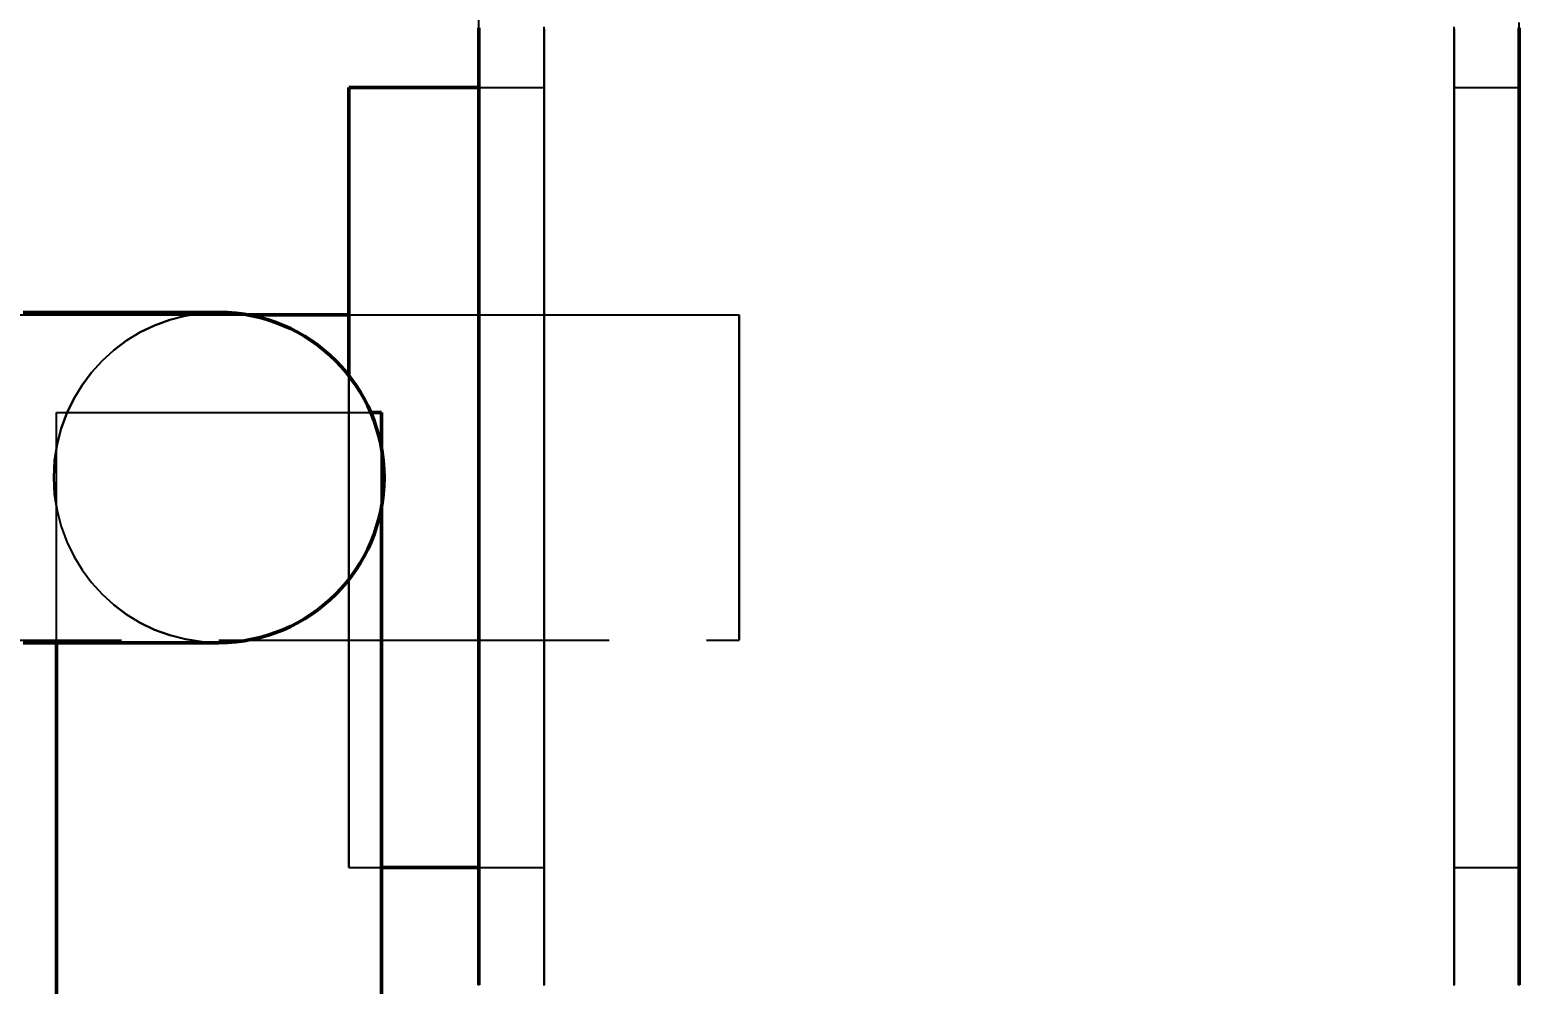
# Model space of a CAD drawing. Header units: millimetres. Extents: x 0 to 594, y 0 to 420.
# Drawn here: x 115.55 to 127, y 200.1 to 207.44 of the extents above; entities that cross this region are included whole.
import ezdxf

# ---------------------------------------------------------------- set-up
doc = ezdxf.new("R2010")
doc.units = ezdxf.units.MM
doc.linetypes.add('ISO02-TRAZOS', pattern=[3.75, 3, -0.75])
for name, color, linetype, lineweight in [('01-VISIBLE', 7, 'CONTINUOUS', 50), ('02-OCULTA', 4, 'ISO02-TRAZOS', 25), ('04-COTA', 3, 'CONTINUOUS', 25)]:
    doc.layers.add(name, color=color, linetype=linetype, lineweight=lineweight)
doc.styles.add('ISO3098', font='isocpeur.ttf')
doc.dimstyles.new('FLAMA-ISO', dxfattribs={"dimtxt": 3.5, "dimasz": 3, "dimexe": 2, "dimexo": 1, "dimgap": 1, "dimtad": 1, "dimdec": 1, "dimtxsty": 'ISO3098', "dimcen": 2.5, "dimclrd": 3, "dimclre": 3, "dimclrt": 3, "dimazin": 3, "dimtfac": 1, "dimtmove": 0, "dimatfit": 3, "dimlwd": 25, "dimlwe": 25})

msp = doc.modelspace()

# ---------------------------------------------------------------- linework, layer by layer
at = {"layer": '01-VISIBLE'}
for p, q in [((118, 207), (119, 207)), ((117.224, 205.25), (118, 205.25)), ((118.167, 204.5), (118.25, 204.5)), ((118.25, 204.224), (118.25, 204.5)), ((118.25, 163.7), (118.25, 203.775)), ((115.75, 165.45), (115.75, 202.73)), ((118.25, 201), (119, 201))]:
    msp.add_line(p, q, dxfattribs=at)
for points in [[(119, 207.459), (119, 207.409), (119, 207.358), (119, 207.308), (119, 207.258), (119, 207.208), (119, 207.158), (119, 207.108), (119, 207.058), (119, 207.008), (119, 206.957), (119, 206.907), (119, 206.857), (119, 206.807), (119, 206.757), (119, 206.707), (119, 206.657), (119, 206.607), (119, 206.556), (119, 206.506), (119, 206.456), (119, 206.406), (119, 206.356), (119, 206.306), (119, 206.256), (119, 206.206), (119, 206.155), (119, 206.105), (119, 206.055), (119, 206.005), (119, 205.955), (119, 205.905), (119, 205.855), (119, 205.805), (119, 205.754), (119, 205.704), (119, 205.654), (119, 205.604), (119, 205.554), (119, 205.504), (119, 205.454), (119, 205.404), (119, 205.353), (119, 205.303), (119, 205.253), (119, 205.203), (119, 205.153), (119, 205.103), (119, 205.053), (119, 205.003), (119, 204.952), (119, 204.902), (119, 204.852), (119, 204.802), (119, 204.752), (119, 204.702), (119, 204.652), (119, 204.602), (119, 204.551), (119, 204.501), (119, 204.451), (119, 204.401), (119, 204.351), (119, 204.301), (119, 204.251), (119, 204.2), (119, 204.15), (119, 204.1), (119, 204.05), (119, 204)], [(127, 207.459), (127, 207.409), (127, 207.358), (127, 207.308), (127, 207.258), (127, 207.208), (127, 207.158), (127, 207.108), (127, 207.058), (127, 207.008), (127, 206.957), (127, 206.907), (127, 206.857), (127, 206.807), (127, 206.757), (127, 206.707), (127, 206.657), (127, 206.607), (127, 206.556), (127, 206.506), (127, 206.456), (127, 206.406), (127, 206.356), (127, 206.306), (127, 206.256), (127, 206.206), (127, 206.155), (127, 206.105), (127, 206.055), (127, 206.005), (127, 205.955), (127, 205.905), (127, 205.855), (127, 205.805), (127, 205.754), (127, 205.704), (127, 205.654), (127, 205.604), (127, 205.554), (127, 205.504), (127, 205.454), (127, 205.404), (127, 205.353), (127, 205.303), (127, 205.253), (127, 205.203), (127, 205.153), (127, 205.103), (127, 205.053), (127, 205.003), (127, 204.952), (127, 204.902), (127, 204.852), (127, 204.802), (127, 204.752), (127, 204.702), (127, 204.652), (127, 204.602), (127, 204.551), (127, 204.501), (127, 204.451), (127, 204.401), (127, 204.351), (127, 204.301), (127, 204.251), (127, 204.2), (127, 204.15), (127, 204.1), (127, 204.05), (127, 204)], [(118, 207), (118, 206.95), (118, 206.899), (118, 206.849), (118, 206.798), (118, 206.748), (118, 206.698), (118, 206.647), (118, 206.597), (118, 206.546), (118, 206.496), (118, 206.446), (118, 206.395), (118, 206.345), (118, 206.295), (118, 206.244), (118, 206.194), (118, 206.143), (118, 206.093), (118, 206.043), (118, 205.992), (118, 205.942), (118, 205.891), (118, 205.841), (118, 205.791), (118, 205.74), (118, 205.69), (118, 205.639), (118, 205.589), (118, 205.539), (118, 205.488), (118, 205.438), (118, 205.388), (118, 205.337), (118, 205.287), (118, 205.236), (118, 205.186), (118, 205.136), (118, 205.085), (118, 205.035), (118, 204.984), (118, 204.934), (118, 204.884), (118, 204.833), (118, 204.783)], [(117, 205.27), (116.893, 205.27), (116.785, 205.27), (116.678, 205.27), (116.57, 205.27), (116.463, 205.27), (116.355, 205.27), (116.248, 205.27), (116.14, 205.27), (116.033, 205.27), (115.925, 205.27), (115.818, 205.27), (115.71, 205.27), (115.603, 205.27), (115.495, 205.27)], [(119, 204), (119, 203.95), (119, 203.9), (119, 203.85), (119, 203.8), (119, 203.75), (119, 203.7), (119, 203.65), (119, 203.6), (119, 203.55), (119, 203.5), (119, 203.45), (119, 203.4), (119, 203.35), (119, 203.3), (119, 203.25), (119, 203.2), (119, 203.15), (119, 203.1), (119, 203.05), (119, 203), (119, 202.95), (119, 202.9), (119, 202.85), (119, 202.8), (119, 202.75), (119, 202.7), (119, 202.65), (119, 202.6), (119, 202.55), (119, 202.5), (119, 202.45), (119, 202.4), (119, 202.35), (119, 202.3), (119, 202.25), (119, 202.2), (119, 202.15), (119, 202.1), (119, 202.05), (119, 202), (119, 201.95), (119, 201.9), (119, 201.85), (119, 201.8), (119, 201.75), (119, 201.7), (119, 201.65), (119, 201.6), (119, 201.55), (119, 201.5), (119, 201.45), (119, 201.4), (119, 201.35), (119, 201.3), (119, 201.25), (119, 201.2), (119, 201.15), (119, 201.1), (119, 201.05), (119, 201), (119, 200.95), (119, 200.9), (119, 200.85), (119, 200.8), (119, 200.75), (119, 200.7), (119, 200.65), (119, 200.6), (119, 200.55), (119, 200.5), (119, 200.45), (119, 200.4), (119, 200.35), (119, 200.3), (119, 200.25), (119, 200.2), (119, 200.15), (119, 200.1)], [(127, 204), (127, 203.95), (127, 203.9), (127, 203.85), (127, 203.8), (127, 203.75), (127, 203.7), (127, 203.65), (127, 203.6), (127, 203.55), (127, 203.5), (127, 203.45), (127, 203.4), (127, 203.35), (127, 203.3), (127, 203.25), (127, 203.2), (127, 203.15), (127, 203.1), (127, 203.05), (127, 203), (127, 202.95), (127, 202.9), (127, 202.85), (127, 202.8), (127, 202.75), (127, 202.7), (127, 202.65), (127, 202.6), (127, 202.55), (127, 202.5), (127, 202.45), (127, 202.4), (127, 202.35), (127, 202.3), (127, 202.25), (127, 202.2), (127, 202.15), (127, 202.1), (127, 202.05), (127, 202), (127, 201.95), (127, 201.9), (127, 201.85), (127, 201.8), (127, 201.75), (127, 201.7), (127, 201.65), (127, 201.6), (127, 201.55), (127, 201.5), (127, 201.45), (127, 201.4), (127, 201.35), (127, 201.3), (127, 201.25), (127, 201.2), (127, 201.15), (127, 201.1), (127, 201.05), (127, 201), (127, 200.95), (127, 200.9), (127, 200.85), (127, 200.8), (127, 200.75), (127, 200.7), (127, 200.65), (127, 200.6), (127, 200.55), (127, 200.5), (127, 200.45), (127, 200.4), (127, 200.35), (127, 200.3), (127, 200.25), (127, 200.2), (127, 200.15), (127, 200.1)], [(115.495, 202.73), (115.603, 202.73), (115.71, 202.73), (115.818, 202.73), (115.925, 202.73), (116.032, 202.73), (116.14, 202.73), (116.248, 202.73), (116.355, 202.73), (116.463, 202.73), (116.57, 202.73), (116.678, 202.73), (116.785, 202.73), (116.893, 202.73), (117, 202.73)]]:
    msp.add_lwpolyline(points, dxfattribs=at)
for start, end in [(0, 90), (-90, 0)]:
    msp.add_arc((117, 204), 1.27, start, end, dxfattribs=at)
at = {"layer": '02-OCULTA'}
for p, q in [((119, 207), (119.5, 207)), ((126.5, 207), (127, 207)), ((73.776, 205.25), (117.224, 205.25)), ((118, 205.25), (121, 205.25)), ((115.75, 204.5), (118.25, 204.5)), ((115.75, 165.45), (115.75, 204.5)), ((115.75, 165.45), (115.75, 204.5)), ((115.75, 204.5), (118.25, 204.5)), ((115.75, 204.5), (118.25, 204.5)), ((115.75, 165.45), (115.75, 204.5)), ((115.75, 202.73), (115.75, 204.5)), ((115.75, 204.5), (118.167, 204.5)), ((118.25, 163.7), (118.25, 204.5)), ((118.25, 163.7), (118.25, 204.5)), ((118.25, 163.7), (118.25, 204.5)), ((118.25, 203.775), (118.25, 204.224)), ((72, 202.75), (121, 202.75)), ((118, 201), (118.25, 201)), ((119, 201), (119.5, 201)), ((126.5, 201), (127, 201))]:
    msp.add_line(p, q, dxfattribs=at)
for points in [[(119, 200.1), (119, 200.2), (119, 200.3), (119, 200.4), (119, 200.5), (119, 200.6), (119, 200.7), (119, 200.8), (119, 200.9), (119, 201), (119, 201.1), (119, 201.2), (119, 201.3), (119, 201.4), (119, 201.5), (119, 201.6), (119, 201.7), (119, 201.8), (119, 201.9), (119, 202), (119, 202.1), (119, 202.2), (119, 202.3), (119, 202.4), (119, 202.5), (119, 202.6), (119, 202.7), (119, 202.8), (119, 202.9), (119, 203), (119, 203.1), (119, 203.2), (119, 203.3), (119, 203.4), (119, 203.5), (119, 203.6), (119, 203.7), (119, 203.8), (119, 203.9), (119, 204), (119, 204.1), (119, 204.2), (119, 204.3), (119, 204.4), (119, 204.5), (119, 204.6), (119, 204.7), (119, 204.8), (119, 204.9), (119, 205), (119, 205.1), (119, 205.2), (119, 205.3), (119, 205.4), (119, 205.5), (119, 205.6), (119, 205.7), (119, 205.8), (119, 205.9), (119, 206), (119, 206.1), (119, 206.2), (119, 206.3), (119, 206.4), (119, 206.5), (119, 206.6), (119, 206.7), (119, 206.8), (119, 206.9), (119, 207), (119, 207.1), (119, 207.2), (119, 207.3), (119, 207.4), (119, 207.5)], [(119, 200.095), (119, 200.15), (119, 200.205), (119, 200.26), (119, 200.315), (119, 200.37), (119, 200.425), (119, 200.48), (119, 200.535), (119, 200.59), (119, 200.645), (119, 200.7), (119, 200.755), (119, 200.81), (119, 200.865), (119, 200.92), (119, 200.975), (119, 201.03), (119, 201.085), (119, 201.14), (119, 201.195), (119, 201.25), (119, 201.305), (119, 201.36), (119, 201.415), (119, 201.47), (119, 201.525), (119, 201.58), (119, 201.635), (119, 201.69), (119, 201.745), (119, 201.8), (119, 201.855), (119, 201.91), (119, 201.965), (119, 202.02), (119, 202.075), (119, 202.13), (119, 202.185), (119, 202.24), (119, 202.295), (119, 202.35), (119, 202.405), (119, 202.46), (119, 202.515), (119, 202.57), (119, 202.625), (119, 202.68), (119, 202.735), (119, 202.79), (119, 202.845), (119, 202.9), (119, 202.955), (119, 203.01), (119, 203.065), (119, 203.12), (119, 203.175), (119, 203.23), (119, 203.285), (119, 203.34), (119, 203.395), (119, 203.45), (119, 203.505), (119, 203.56), (119, 203.615), (119, 203.67), (119, 203.725), (119, 203.78), (119, 203.835), (119, 203.89), (119, 203.945), (119, 204), (119, 204.055), (119, 204.11), (119, 204.165), (119, 204.22), (119, 204.275), (119, 204.33), (119, 204.385), (119, 204.44), (119, 204.495), (119, 204.55), (119, 204.605), (119, 204.66), (119, 204.715), (119, 204.77), (119, 204.825), (119, 204.88), (119, 204.935), (119, 204.99), (119, 205.045), (119, 205.1), (119, 205.155), (119, 205.21), (119, 205.265), (119, 205.32), (119, 205.375), (119, 205.43), (119, 205.485), (119, 205.54), (119, 205.595), (119, 205.65), (119, 205.705), (119, 205.76), (119, 205.815), (119, 205.87), (119, 205.925), (119, 205.98), (119, 206.035), (119, 206.09), (119, 206.145), (119, 206.2), (119, 206.255), (119, 206.31), (119, 206.365), (119, 206.42), (119, 206.475), (119, 206.53), (119, 206.585), (119, 206.64), (119, 206.695), (119, 206.75), (119, 206.805), (119, 206.86), (119, 206.915), (119, 206.97), (119, 207.025), (119, 207.08), (119, 207.135), (119, 207.19), (119, 207.245), (119, 207.3), (119, 207.355), (119, 207.41), (119, 207.465)], [(119, 207.45), (119, 207.4), (119, 207.35), (119, 207.3), (119, 207.25), (119, 207.2), (119, 207.15), (119, 207.1), (119, 207.05), (119, 207), (119, 206.95), (119, 206.9), (119, 206.85), (119, 206.8), (119, 206.75), (119, 206.7), (119, 206.65), (119, 206.6), (119, 206.55), (119, 206.5), (119, 206.45), (119, 206.4), (119, 206.35), (119, 206.3), (119, 206.25), (119, 206.2), (119, 206.15), (119, 206.1), (119, 206.05), (119, 206), (119, 205.95), (119, 205.9), (119, 205.85), (119, 205.8), (119, 205.75), (119, 205.7), (119, 205.65), (119, 205.6), (119, 205.55), (119, 205.5), (119, 205.45), (119, 205.4), (119, 205.35), (119, 205.3), (119, 205.25), (119, 205.2), (119, 205.15), (119, 205.1), (119, 205.05), (119, 205), (119, 204.95), (119, 204.9), (119, 204.85), (119, 204.8), (119, 204.75), (119, 204.7), (119, 204.65), (119, 204.6), (119, 204.55), (119, 204.5), (119, 204.45), (119, 204.4), (119, 204.35), (119, 204.3), (119, 204.25), (119, 204.2), (119, 204.15), (119, 204.1), (119, 204.05), (119, 204)], [(119.5, 200.095), (119.5, 200.15), (119.5, 200.205), (119.5, 200.26), (119.5, 200.315), (119.5, 200.37), (119.5, 200.425), (119.5, 200.48), (119.5, 200.535), (119.5, 200.59), (119.5, 200.645), (119.5, 200.7), (119.5, 200.755), (119.5, 200.81), (119.5, 200.865), (119.5, 200.92), (119.5, 200.975), (119.5, 201.03), (119.5, 201.085), (119.5, 201.14), (119.5, 201.195), (119.5, 201.25), (119.5, 201.305), (119.5, 201.36), (119.5, 201.415), (119.5, 201.47), (119.5, 201.525), (119.5, 201.58), (119.5, 201.635), (119.5, 201.69), (119.5, 201.745), (119.5, 201.8), (119.5, 201.855), (119.5, 201.91), (119.5, 201.965), (119.5, 202.02), (119.5, 202.075), (119.5, 202.13), (119.5, 202.185), (119.5, 202.24), (119.5, 202.295), (119.5, 202.35), (119.5, 202.405), (119.5, 202.46), (119.5, 202.515), (119.5, 202.57), (119.5, 202.625), (119.5, 202.68), (119.5, 202.735), (119.5, 202.79), (119.5, 202.845), (119.5, 202.9), (119.5, 202.955), (119.5, 203.01), (119.5, 203.065), (119.5, 203.12), (119.5, 203.175), (119.5, 203.23), (119.5, 203.285), (119.5, 203.34), (119.5, 203.395), (119.5, 203.45), (119.5, 203.505), (119.5, 203.56), (119.5, 203.615), (119.5, 203.67), (119.5, 203.725), (119.5, 203.78), (119.5, 203.835), (119.5, 203.89), (119.5, 203.945), (119.5, 204), (119.5, 204.055), (119.5, 204.11), (119.5, 204.165), (119.5, 204.22), (119.5, 204.275), (119.5, 204.33), (119.5, 204.385), (119.5, 204.44), (119.5, 204.495), (119.5, 204.55), (119.5, 204.605), (119.5, 204.66), (119.5, 204.715), (119.5, 204.77), (119.5, 204.825), (119.5, 204.88), (119.5, 204.935), (119.5, 204.99), (119.5, 205.045), (119.5, 205.1), (119.5, 205.155), (119.5, 205.21), (119.5, 205.265), (119.5, 205.32), (119.5, 205.375), (119.5, 205.43), (119.5, 205.485), (119.5, 205.54), (119.5, 205.595), (119.5, 205.65), (119.5, 205.705), (119.5, 205.76), (119.5, 205.815), (119.5, 205.87), (119.5, 205.925), (119.5, 205.98), (119.5, 206.035), (119.5, 206.09), (119.5, 206.145), (119.5, 206.2), (119.5, 206.255), (119.5, 206.31), (119.5, 206.365), (119.5, 206.42), (119.5, 206.475), (119.5, 206.53), (119.5, 206.585), (119.5, 206.64), (119.5, 206.695), (119.5, 206.75), (119.5, 206.805), (119.5, 206.86), (119.5, 206.915), (119.5, 206.97), (119.5, 207.025), (119.5, 207.08), (119.5, 207.135), (119.5, 207.19), (119.5, 207.245), (119.5, 207.3), (119.5, 207.355), (119.5, 207.41), (119.5, 207.465)], [(119.5, 207.45), (119.5, 207.4), (119.5, 207.35), (119.5, 207.3), (119.5, 207.25), (119.5, 207.2), (119.5, 207.15), (119.5, 207.1), (119.5, 207.05), (119.5, 207), (119.5, 206.95), (119.5, 206.9), (119.5, 206.85), (119.5, 206.8), (119.5, 206.75), (119.5, 206.7), (119.5, 206.65), (119.5, 206.6), (119.5, 206.55), (119.5, 206.5), (119.5, 206.45), (119.5, 206.4), (119.5, 206.35), (119.5, 206.3), (119.5, 206.25), (119.5, 206.2), (119.5, 206.15), (119.5, 206.1), (119.5, 206.05), (119.5, 206), (119.5, 205.95), (119.5, 205.9), (119.5, 205.85), (119.5, 205.8), (119.5, 205.75), (119.5, 205.7), (119.5, 205.65), (119.5, 205.6), (119.5, 205.55), (119.5, 205.5), (119.5, 205.45), (119.5, 205.4), (119.5, 205.35), (119.5, 205.3), (119.5, 205.25), (119.5, 205.2), (119.5, 205.15), (119.5, 205.1), (119.5, 205.05), (119.5, 205), (119.5, 204.95), (119.5, 204.9), (119.5, 204.85), (119.5, 204.8), (119.5, 204.75), (119.5, 204.7), (119.5, 204.65), (119.5, 204.6), (119.5, 204.55), (119.5, 204.5), (119.5, 204.45), (119.5, 204.4), (119.5, 204.35), (119.5, 204.3), (119.5, 204.25), (119.5, 204.2), (119.5, 204.15), (119.5, 204.1), (119.5, 204.05), (119.5, 204)], [(126.5, 200.095), (126.5, 200.15), (126.5, 200.205), (126.5, 200.26), (126.5, 200.315), (126.5, 200.37), (126.5, 200.425), (126.5, 200.48), (126.5, 200.535), (126.5, 200.59), (126.5, 200.645), (126.5, 200.7), (126.5, 200.755), (126.5, 200.81), (126.5, 200.865), (126.5, 200.92), (126.5, 200.975), (126.5, 201.03), (126.5, 201.085), (126.5, 201.14), (126.5, 201.195), (126.5, 201.25), (126.5, 201.305), (126.5, 201.36), (126.5, 201.415), (126.5, 201.47), (126.5, 201.525), (126.5, 201.58), (126.5, 201.635), (126.5, 201.69), (126.5, 201.745), (126.5, 201.8), (126.5, 201.855), (126.5, 201.91), (126.5, 201.965), (126.5, 202.02), (126.5, 202.075), (126.5, 202.13), (126.5, 202.185), (126.5, 202.24), (126.5, 202.295), (126.5, 202.35), (126.5, 202.405), (126.5, 202.46), (126.5, 202.515), (126.5, 202.57), (126.5, 202.625), (126.5, 202.68), (126.5, 202.735), (126.5, 202.79), (126.5, 202.845), (126.5, 202.9), (126.5, 202.955), (126.5, 203.01), (126.5, 203.065), (126.5, 203.12), (126.5, 203.175), (126.5, 203.23), (126.5, 203.285), (126.5, 203.34), (126.5, 203.395), (126.5, 203.45), (126.5, 203.505), (126.5, 203.56), (126.5, 203.615), (126.5, 203.67), (126.5, 203.725), (126.5, 203.78), (126.5, 203.835), (126.5, 203.89), (126.5, 203.945), (126.5, 204), (126.5, 204.055), (126.5, 204.11), (126.5, 204.165), (126.5, 204.22), (126.5, 204.275), (126.5, 204.33), (126.5, 204.385), (126.5, 204.44), (126.5, 204.495), (126.5, 204.55), (126.5, 204.605), (126.5, 204.66), (126.5, 204.715), (126.5, 204.77), (126.5, 204.825), (126.5, 204.88), (126.5, 204.935), (126.5, 204.99), (126.5, 205.045), (126.5, 205.1), (126.5, 205.155), (126.5, 205.21), (126.5, 205.265), (126.5, 205.32), (126.5, 205.375), (126.5, 205.43), (126.5, 205.485), (126.5, 205.54), (126.5, 205.595), (126.5, 205.65), (126.5, 205.705), (126.5, 205.76), (126.5, 205.815), (126.5, 205.87), (126.5, 205.925), (126.5, 205.98), (126.5, 206.035), (126.5, 206.09), (126.5, 206.145), (126.5, 206.2), (126.5, 206.255), (126.5, 206.31), (126.5, 206.365), (126.5, 206.42), (126.5, 206.475), (126.5, 206.53), (126.5, 206.585), (126.5, 206.64), (126.5, 206.695), (126.5, 206.75), (126.5, 206.805), (126.5, 206.86), (126.5, 206.915), (126.5, 206.97), (126.5, 207.025), (126.5, 207.08), (126.5, 207.135), (126.5, 207.19), (126.5, 207.245), (126.5, 207.3), (126.5, 207.355), (126.5, 207.41), (126.5, 207.465)], [(126.5, 207.45), (126.5, 207.4), (126.5, 207.35), (126.5, 207.3), (126.5, 207.25), (126.5, 207.2), (126.5, 207.15), (126.5, 207.1), (126.5, 207.05), (126.5, 207), (126.5, 206.95), (126.5, 206.9), (126.5, 206.85), (126.5, 206.8), (126.5, 206.75), (126.5, 206.7), (126.5, 206.65), (126.5, 206.6), (126.5, 206.55), (126.5, 206.5), (126.5, 206.45), (126.5, 206.4), (126.5, 206.35), (126.5, 206.3), (126.5, 206.25), (126.5, 206.2), (126.5, 206.15), (126.5, 206.1), (126.5, 206.05), (126.5, 206), (126.5, 205.95), (126.5, 205.9), (126.5, 205.85), (126.5, 205.8), (126.5, 205.75), (126.5, 205.7), (126.5, 205.65), (126.5, 205.6), (126.5, 205.55), (126.5, 205.5), (126.5, 205.45), (126.5, 205.4), (126.5, 205.35), (126.5, 205.3), (126.5, 205.25), (126.5, 205.2), (126.5, 205.15), (126.5, 205.1), (126.5, 205.05), (126.5, 205), (126.5, 204.95), (126.5, 204.9), (126.5, 204.85), (126.5, 204.8), (126.5, 204.75), (126.5, 204.7), (126.5, 204.65), (126.5, 204.6), (126.5, 204.55), (126.5, 204.5), (126.5, 204.45), (126.5, 204.4), (126.5, 204.35), (126.5, 204.3), (126.5, 204.25), (126.5, 204.2), (126.5, 204.15), (126.5, 204.1), (126.5, 204.05), (126.5, 204)], [(127, 200.1), (127, 200.2), (127, 200.3), (127, 200.4), (127, 200.5), (127, 200.6), (127, 200.7), (127, 200.8), (127, 200.9), (127, 201), (127, 201.1), (127, 201.2), (127, 201.3), (127, 201.4), (127, 201.5), (127, 201.6), (127, 201.7), (127, 201.8), (127, 201.9), (127, 202), (127, 202.1), (127, 202.2), (127, 202.3), (127, 202.4), (127, 202.5), (127, 202.6), (127, 202.7), (127, 202.8), (127, 202.9), (127, 203), (127, 203.1), (127, 203.2), (127, 203.3), (127, 203.4), (127, 203.5), (127, 203.6), (127, 203.7), (127, 203.8), (127, 203.9), (127, 204), (127, 204.1), (127, 204.2), (127, 204.3), (127, 204.4), (127, 204.5), (127, 204.6), (127, 204.7), (127, 204.8), (127, 204.9), (127, 205), (127, 205.1), (127, 205.2), (127, 205.3), (127, 205.4), (127, 205.5), (127, 205.6), (127, 205.7), (127, 205.8), (127, 205.9), (127, 206), (127, 206.1), (127, 206.2), (127, 206.3), (127, 206.4), (127, 206.5), (127, 206.6), (127, 206.7), (127, 206.8), (127, 206.9), (127, 207), (127, 207.1), (127, 207.2), (127, 207.3), (127, 207.4), (127, 207.5)], [(127, 200.095), (127, 200.15), (127, 200.205), (127, 200.26), (127, 200.315), (127, 200.37), (127, 200.425), (127, 200.48), (127, 200.535), (127, 200.59), (127, 200.645), (127, 200.7), (127, 200.755), (127, 200.81), (127, 200.865), (127, 200.92), (127, 200.975), (127, 201.03), (127, 201.085), (127, 201.14), (127, 201.195), (127, 201.25), (127, 201.305), (127, 201.36), (127, 201.415), (127, 201.47), (127, 201.525), (127, 201.58), (127, 201.635), (127, 201.69), (127, 201.745), (127, 201.8), (127, 201.855), (127, 201.91), (127, 201.965), (127, 202.02), (127, 202.075), (127, 202.13), (127, 202.185), (127, 202.24), (127, 202.295), (127, 202.35), (127, 202.405), (127, 202.46), (127, 202.515), (127, 202.57), (127, 202.625), (127, 202.68), (127, 202.735), (127, 202.79), (127, 202.845), (127, 202.9), (127, 202.955), (127, 203.01), (127, 203.065), (127, 203.12), (127, 203.175), (127, 203.23), (127, 203.285), (127, 203.34), (127, 203.395), (127, 203.45), (127, 203.505), (127, 203.56), (127, 203.615), (127, 203.67), (127, 203.725), (127, 203.78), (127, 203.835), (127, 203.89), (127, 203.945), (127, 204), (127, 204.055), (127, 204.11), (127, 204.165), (127, 204.22), (127, 204.275), (127, 204.33), (127, 204.385), (127, 204.44), (127, 204.495), (127, 204.55), (127, 204.605), (127, 204.66), (127, 204.715), (127, 204.77), (127, 204.825), (127, 204.88), (127, 204.935), (127, 204.99), (127, 205.045), (127, 205.1), (127, 205.155), (127, 205.21), (127, 205.265), (127, 205.32), (127, 205.375), (127, 205.43), (127, 205.485), (127, 205.54), (127, 205.595), (127, 205.65), (127, 205.705), (127, 205.76), (127, 205.815), (127, 205.87), (127, 205.925), (127, 205.98), (127, 206.035), (127, 206.09), (127, 206.145), (127, 206.2), (127, 206.255), (127, 206.31), (127, 206.365), (127, 206.42), (127, 206.475), (127, 206.53), (127, 206.585), (127, 206.64), (127, 206.695), (127, 206.75), (127, 206.805), (127, 206.86), (127, 206.915), (127, 206.97), (127, 207.025), (127, 207.08), (127, 207.135), (127, 207.19), (127, 207.245), (127, 207.3), (127, 207.355), (127, 207.41), (127, 207.465)], [(127, 207.45), (127, 207.4), (127, 207.35), (127, 207.3), (127, 207.25), (127, 207.2), (127, 207.15), (127, 207.1), (127, 207.05), (127, 207), (127, 206.95), (127, 206.9), (127, 206.85), (127, 206.8), (127, 206.75), (127, 206.7), (127, 206.65), (127, 206.6), (127, 206.55), (127, 206.5), (127, 206.45), (127, 206.4), (127, 206.35), (127, 206.3), (127, 206.25), (127, 206.2), (127, 206.15), (127, 206.1), (127, 206.05), (127, 206), (127, 205.95), (127, 205.9), (127, 205.85), (127, 205.8), (127, 205.75), (127, 205.7), (127, 205.65), (127, 205.6), (127, 205.55), (127, 205.5), (127, 205.45), (127, 205.4), (127, 205.35), (127, 205.3), (127, 205.25), (127, 205.2), (127, 205.15), (127, 205.1), (127, 205.05), (127, 205), (127, 204.95), (127, 204.9), (127, 204.85), (127, 204.8), (127, 204.75), (127, 204.7), (127, 204.65), (127, 204.6), (127, 204.55), (127, 204.5), (127, 204.45), (127, 204.4), (127, 204.35), (127, 204.3), (127, 204.25), (127, 204.2), (127, 204.15), (127, 204.1), (127, 204.05), (127, 204)], [(118, 201), (118, 201.05), (118, 201.1), (118, 201.15), (118, 201.2), (118, 201.25), (118, 201.3), (118, 201.35), (118, 201.4), (118, 201.45), (118, 201.5), (118, 201.55), (118, 201.6), (118, 201.65), (118, 201.7), (118, 201.75), (118, 201.8), (118, 201.85), (118, 201.9), (118, 201.95), (118, 202), (118, 202.05), (118, 202.1), (118, 202.15), (118, 202.2), (118, 202.25), (118, 202.3), (118, 202.35), (118, 202.4), (118, 202.45), (118, 202.5), (118, 202.55), (118, 202.6), (118, 202.65), (118, 202.7), (118, 202.75), (118, 202.8), (118, 202.85), (118, 202.9), (118, 202.95), (118, 203), (118, 203.05), (118, 203.1), (118, 203.15), (118, 203.2), (118, 203.25), (118, 203.3), (118, 203.35), (118, 203.4), (118, 203.45), (118, 203.5), (118, 203.55), (118, 203.6), (118, 203.65), (118, 203.7), (118, 203.75), (118, 203.8), (118, 203.85), (118, 203.9), (118, 203.95), (118, 204), (118, 204.05), (118, 204.1), (118, 204.15), (118, 204.2), (118, 204.25), (118, 204.3), (118, 204.35), (118, 204.4), (118, 204.45), (118, 204.5), (118, 204.55), (118, 204.6), (118, 204.65), (118, 204.7), (118, 204.75), (118, 204.8), (118, 204.85), (118, 204.9), (118, 204.95), (118, 205), (118, 205.05), (118, 205.1), (118, 205.15), (118, 205.2), (118, 205.25), (118, 205.3), (118, 205.35), (118, 205.4), (118, 205.45), (118, 205.5), (118, 205.55), (118, 205.6), (118, 205.65), (118, 205.7), (118, 205.75), (118, 205.8), (118, 205.85), (118, 205.9), (118, 205.95), (118, 206), (118, 206.05), (118, 206.1), (118, 206.15), (118, 206.2), (118, 206.25), (118, 206.3), (118, 206.35), (118, 206.4), (118, 206.45), (118, 206.5), (118, 206.55), (118, 206.6), (118, 206.65), (118, 206.7), (118, 206.75), (118, 206.8), (118, 206.85), (118, 206.9), (118, 206.95), (118, 207)], [(119.5, 201), (119.5, 201.05), (119.5, 201.1), (119.5, 201.15), (119.5, 201.2), (119.5, 201.25), (119.5, 201.3), (119.5, 201.35), (119.5, 201.4), (119.5, 201.45), (119.5, 201.5), (119.5, 201.55), (119.5, 201.6), (119.5, 201.65), (119.5, 201.7), (119.5, 201.75), (119.5, 201.8), (119.5, 201.85), (119.5, 201.9), (119.5, 201.95), (119.5, 202), (119.5, 202.05), (119.5, 202.1), (119.5, 202.15), (119.5, 202.2), (119.5, 202.25), (119.5, 202.3), (119.5, 202.35), (119.5, 202.4), (119.5, 202.45), (119.5, 202.5), (119.5, 202.55), (119.5, 202.6), (119.5, 202.65), (119.5, 202.7), (119.5, 202.75), (119.5, 202.8), (119.5, 202.85), (119.5, 202.9), (119.5, 202.95), (119.5, 203), (119.5, 203.05), (119.5, 203.1), (119.5, 203.15), (119.5, 203.2), (119.5, 203.25), (119.5, 203.3), (119.5, 203.35), (119.5, 203.4), (119.5, 203.45), (119.5, 203.5), (119.5, 203.55), (119.5, 203.6), (119.5, 203.65), (119.5, 203.7), (119.5, 203.75), (119.5, 203.8), (119.5, 203.85), (119.5, 203.9), (119.5, 203.95), (119.5, 204), (119.5, 204.05), (119.5, 204.1), (119.5, 204.15), (119.5, 204.2), (119.5, 204.25), (119.5, 204.3), (119.5, 204.35), (119.5, 204.4), (119.5, 204.45), (119.5, 204.5), (119.5, 204.55), (119.5, 204.6), (119.5, 204.65), (119.5, 204.7), (119.5, 204.75), (119.5, 204.8), (119.5, 204.85), (119.5, 204.9), (119.5, 204.95), (119.5, 205), (119.5, 205.05), (119.5, 205.1), (119.5, 205.15), (119.5, 205.2), (119.5, 205.25), (119.5, 205.3), (119.5, 205.35), (119.5, 205.4), (119.5, 205.45), (119.5, 205.5), (119.5, 205.55), (119.5, 205.6), (119.5, 205.65), (119.5, 205.7), (119.5, 205.75), (119.5, 205.8), (119.5, 205.85), (119.5, 205.9), (119.5, 205.95), (119.5, 206), (119.5, 206.05), (119.5, 206.1), (119.5, 206.15), (119.5, 206.2), (119.5, 206.25), (119.5, 206.3), (119.5, 206.35), (119.5, 206.4), (119.5, 206.45), (119.5, 206.5), (119.5, 206.55), (119.5, 206.6), (119.5, 206.65), (119.5, 206.7), (119.5, 206.75), (119.5, 206.8), (119.5, 206.85), (119.5, 206.9), (119.5, 206.95), (119.5, 207)], [(119.5, 207), (119.5, 206.95), (119.5, 206.9), (119.5, 206.85), (119.5, 206.8), (119.5, 206.75), (119.5, 206.7), (119.5, 206.65), (119.5, 206.6), (119.5, 206.55), (119.5, 206.5), (119.5, 206.45), (119.5, 206.4), (119.5, 206.35), (119.5, 206.3), (119.5, 206.25), (119.5, 206.2), (119.5, 206.15), (119.5, 206.1), (119.5, 206.05), (119.5, 206), (119.5, 205.95), (119.5, 205.9), (119.5, 205.85), (119.5, 205.8), (119.5, 205.75), (119.5, 205.7), (119.5, 205.65), (119.5, 205.6), (119.5, 205.55), (119.5, 205.5), (119.5, 205.45), (119.5, 205.4), (119.5, 205.35), (119.5, 205.3), (119.5, 205.25), (119.5, 205.2), (119.5, 205.15), (119.5, 205.1), (119.5, 205.05), (119.5, 205), (119.5, 204.95), (119.5, 204.9), (119.5, 204.85), (119.5, 204.8), (119.5, 204.75), (119.5, 204.7), (119.5, 204.65), (119.5, 204.6), (119.5, 204.55), (119.5, 204.5), (119.5, 204.45), (119.5, 204.4), (119.5, 204.35), (119.5, 204.3), (119.5, 204.25), (119.5, 204.2), (119.5, 204.15), (119.5, 204.1), (119.5, 204.05), (119.5, 204)], [(126.5, 201), (126.5, 201.05), (126.5, 201.1), (126.5, 201.15), (126.5, 201.2), (126.5, 201.25), (126.5, 201.3), (126.5, 201.35), (126.5, 201.4), (126.5, 201.45), (126.5, 201.5), (126.5, 201.55), (126.5, 201.6), (126.5, 201.65), (126.5, 201.7), (126.5, 201.75), (126.5, 201.8), (126.5, 201.85), (126.5, 201.9), (126.5, 201.95), (126.5, 202), (126.5, 202.05), (126.5, 202.1), (126.5, 202.15), (126.5, 202.2), (126.5, 202.25), (126.5, 202.3), (126.5, 202.35), (126.5, 202.4), (126.5, 202.45), (126.5, 202.5), (126.5, 202.55), (126.5, 202.6), (126.5, 202.65), (126.5, 202.7), (126.5, 202.75), (126.5, 202.8), (126.5, 202.85), (126.5, 202.9), (126.5, 202.95), (126.5, 203), (126.5, 203.05), (126.5, 203.1), (126.5, 203.15), (126.5, 203.2), (126.5, 203.25), (126.5, 203.3), (126.5, 203.35), (126.5, 203.4), (126.5, 203.45), (126.5, 203.5), (126.5, 203.55), (126.5, 203.6), (126.5, 203.65), (126.5, 203.7), (126.5, 203.75), (126.5, 203.8), (126.5, 203.85), (126.5, 203.9), (126.5, 203.95), (126.5, 204), (126.5, 204.05), (126.5, 204.1), (126.5, 204.15), (126.5, 204.2), (126.5, 204.25), (126.5, 204.3), (126.5, 204.35), (126.5, 204.4), (126.5, 204.45), (126.5, 204.5), (126.5, 204.55), (126.5, 204.6), (126.5, 204.65), (126.5, 204.7), (126.5, 204.75), (126.5, 204.8), (126.5, 204.85), (126.5, 204.9), (126.5, 204.95), (126.5, 205), (126.5, 205.05), (126.5, 205.1), (126.5, 205.15), (126.5, 205.2), (126.5, 205.25), (126.5, 205.3), (126.5, 205.35), (126.5, 205.4), (126.5, 205.45), (126.5, 205.5), (126.5, 205.55), (126.5, 205.6), (126.5, 205.65), (126.5, 205.7), (126.5, 205.75), (126.5, 205.8), (126.5, 205.85), (126.5, 205.9), (126.5, 205.95), (126.5, 206), (126.5, 206.05), (126.5, 206.1), (126.5, 206.15), (126.5, 206.2), (126.5, 206.25), (126.5, 206.3), (126.5, 206.35), (126.5, 206.4), (126.5, 206.45), (126.5, 206.5), (126.5, 206.55), (126.5, 206.6), (126.5, 206.65), (126.5, 206.7), (126.5, 206.75), (126.5, 206.8), (126.5, 206.85), (126.5, 206.9), (126.5, 206.95), (126.5, 207)], [(126.5, 207), (126.5, 206.95), (126.5, 206.9), (126.5, 206.85), (126.5, 206.8), (126.5, 206.75), (126.5, 206.7), (126.5, 206.65), (126.5, 206.6), (126.5, 206.55), (126.5, 206.5), (126.5, 206.45), (126.5, 206.4), (126.5, 206.35), (126.5, 206.3), (126.5, 206.25), (126.5, 206.2), (126.5, 206.15), (126.5, 206.1), (126.5, 206.05), (126.5, 206), (126.5, 205.95), (126.5, 205.9), (126.5, 205.85), (126.5, 205.8), (126.5, 205.75), (126.5, 205.7), (126.5, 205.65), (126.5, 205.6), (126.5, 205.55), (126.5, 205.5), (126.5, 205.45), (126.5, 205.4), (126.5, 205.35), (126.5, 205.3), (126.5, 205.25), (126.5, 205.2), (126.5, 205.15), (126.5, 205.1), (126.5, 205.05), (126.5, 205), (126.5, 204.95), (126.5, 204.9), (126.5, 204.85), (126.5, 204.8), (126.5, 204.75), (126.5, 204.7), (126.5, 204.65), (126.5, 204.6), (126.5, 204.55), (126.5, 204.5), (126.5, 204.45), (126.5, 204.4), (126.5, 204.35), (126.5, 204.3), (126.5, 204.25), (126.5, 204.2), (126.5, 204.15), (126.5, 204.1), (126.5, 204.05), (126.5, 204)], [(127, 201), (127, 201.05), (127, 201.1), (127, 201.15), (127, 201.2), (127, 201.25), (127, 201.3), (127, 201.35), (127, 201.4), (127, 201.45), (127, 201.5), (127, 201.55), (127, 201.6), (127, 201.65), (127, 201.7), (127, 201.75), (127, 201.8), (127, 201.85), (127, 201.9), (127, 201.95), (127, 202), (127, 202.05), (127, 202.1), (127, 202.15), (127, 202.2), (127, 202.25), (127, 202.3), (127, 202.35), (127, 202.4), (127, 202.45), (127, 202.5), (127, 202.55), (127, 202.6), (127, 202.65), (127, 202.7), (127, 202.75), (127, 202.8), (127, 202.85), (127, 202.9), (127, 202.95), (127, 203), (127, 203.05), (127, 203.1), (127, 203.15), (127, 203.2), (127, 203.25), (127, 203.3), (127, 203.35), (127, 203.4), (127, 203.45), (127, 203.5), (127, 203.55), (127, 203.6), (127, 203.65), (127, 203.7), (127, 203.75), (127, 203.8), (127, 203.85), (127, 203.9), (127, 203.95), (127, 204), (127, 204.05), (127, 204.1), (127, 204.15), (127, 204.2), (127, 204.25), (127, 204.3), (127, 204.35), (127, 204.4), (127, 204.45), (127, 204.5), (127, 204.55), (127, 204.6), (127, 204.65), (127, 204.7), (127, 204.75), (127, 204.8), (127, 204.85), (127, 204.9), (127, 204.95), (127, 205), (127, 205.05), (127, 205.1), (127, 205.15), (127, 205.2), (127, 205.25), (127, 205.3), (127, 205.35), (127, 205.4), (127, 205.45), (127, 205.5), (127, 205.55), (127, 205.6), (127, 205.65), (127, 205.7), (127, 205.75), (127, 205.8), (127, 205.85), (127, 205.9), (127, 205.95), (127, 206), (127, 206.05), (127, 206.1), (127, 206.15), (127, 206.2), (127, 206.25), (127, 206.3), (127, 206.35), (127, 206.4), (127, 206.45), (127, 206.5), (127, 206.55), (127, 206.6), (127, 206.65), (127, 206.7), (127, 206.75), (127, 206.8), (127, 206.85), (127, 206.9), (127, 206.95), (127, 207)], [(127, 207), (127, 206.95), (127, 206.9), (127, 206.85), (127, 206.8), (127, 206.75), (127, 206.7), (127, 206.65), (127, 206.6), (127, 206.55), (127, 206.5), (127, 206.45), (127, 206.4), (127, 206.35), (127, 206.3), (127, 206.25), (127, 206.2), (127, 206.15), (127, 206.1), (127, 206.05), (127, 206), (127, 205.95), (127, 205.9), (127, 205.85), (127, 205.8), (127, 205.75), (127, 205.7), (127, 205.65), (127, 205.6), (127, 205.55), (127, 205.5), (127, 205.45), (127, 205.4), (127, 205.35), (127, 205.3), (127, 205.25), (127, 205.2), (127, 205.15), (127, 205.1), (127, 205.05), (127, 205), (127, 204.95), (127, 204.9), (127, 204.85), (127, 204.8), (127, 204.75), (127, 204.7), (127, 204.65), (127, 204.6), (127, 204.55), (127, 204.5), (127, 204.45), (127, 204.4), (127, 204.35), (127, 204.3), (127, 204.25), (127, 204.2), (127, 204.15), (127, 204.1), (127, 204.05), (127, 204)], [(121, 202.75), (121, 202.8), (121, 202.85), (121, 202.9), (121, 202.95), (121, 203), (121, 203.05), (121, 203.1), (121, 203.15), (121, 203.2), (121, 203.25), (121, 203.3), (121, 203.35), (121, 203.4), (121, 203.45), (121, 203.5), (121, 203.55), (121, 203.6), (121, 203.65), (121, 203.7), (121, 203.75), (121, 203.8), (121, 203.85), (121, 203.9), (121, 203.95), (121, 204), (121, 204.05), (121, 204.1), (121, 204.15), (121, 204.2), (121, 204.25), (121, 204.3), (121, 204.35), (121, 204.4), (121, 204.45), (121, 204.5), (121, 204.55), (121, 204.6), (121, 204.65), (121, 204.7), (121, 204.75), (121, 204.8), (121, 204.85), (121, 204.9), (121, 204.95), (121, 205), (121, 205.05), (121, 205.1), (121, 205.15), (121, 205.2), (121, 205.25)], [(121, 205.25), (121, 205.2), (121, 205.15), (121, 205.1), (121, 205.05), (121, 205), (121, 204.95), (121, 204.9), (121, 204.85), (121, 204.8), (121, 204.75), (121, 204.7), (121, 204.65), (121, 204.6), (121, 204.55), (121, 204.5), (121, 204.45), (121, 204.4), (121, 204.35), (121, 204.3), (121, 204.25), (121, 204.2), (121, 204.15), (121, 204.1), (121, 204.05), (121, 204)], [(118, 204.783), (118, 204.731), (118, 204.678), (118, 204.626), (118, 204.574), (118, 204.522), (118, 204.47), (118, 204.418), (118, 204.365), (118, 204.313), (118, 204.261), (118, 204.209), (118, 204.157), (118, 204.104), (118, 204.052), (118, 204)], [(118, 204), (118, 203.95), (118, 203.9), (118, 203.85), (118, 203.8), (118, 203.75), (118, 203.7), (118, 203.65), (118, 203.6), (118, 203.55), (118, 203.5), (118, 203.45), (118, 203.4), (118, 203.35), (118, 203.3), (118, 203.25), (118, 203.2), (118, 203.15), (118, 203.1), (118, 203.05), (118, 203), (118, 202.95), (118, 202.9), (118, 202.85), (118, 202.8), (118, 202.75), (118, 202.7), (118, 202.65), (118, 202.6), (118, 202.55), (118, 202.5), (118, 202.45), (118, 202.4), (118, 202.35), (118, 202.3), (118, 202.25), (118, 202.2), (118, 202.15), (118, 202.1), (118, 202.05), (118, 202), (118, 201.95), (118, 201.9), (118, 201.85), (118, 201.8), (118, 201.75), (118, 201.7), (118, 201.65), (118, 201.6), (118, 201.55), (118, 201.5), (118, 201.45), (118, 201.4), (118, 201.35), (118, 201.3), (118, 201.25), (118, 201.2), (118, 201.15), (118, 201.1), (118, 201.05), (118, 201)], [(119, 204), (119, 203.95), (119, 203.9), (119, 203.85), (119, 203.8), (119, 203.75), (119, 203.7), (119, 203.65), (119, 203.6), (119, 203.55), (119, 203.5), (119, 203.45), (119, 203.4), (119, 203.35), (119, 203.3), (119, 203.25), (119, 203.2), (119, 203.15), (119, 203.1), (119, 203.05), (119, 203), (119, 202.95), (119, 202.9), (119, 202.85), (119, 202.8), (119, 202.75), (119, 202.7), (119, 202.65), (119, 202.6), (119, 202.55), (119, 202.5), (119, 202.45), (119, 202.4), (119, 202.35), (119, 202.3), (119, 202.25), (119, 202.2), (119, 202.15), (119, 202.1), (119, 202.05), (119, 202), (119, 201.95), (119, 201.9), (119, 201.85), (119, 201.8), (119, 201.75), (119, 201.7), (119, 201.65), (119, 201.6), (119, 201.55), (119, 201.5), (119, 201.45), (119, 201.4), (119, 201.35), (119, 201.3), (119, 201.25), (119, 201.2), (119, 201.15), (119, 201.1), (119, 201.05), (119, 201), (119, 200.95), (119, 200.9), (119, 200.85), (119, 200.8), (119, 200.75), (119, 200.7), (119, 200.65), (119, 200.6), (119, 200.55), (119, 200.5), (119, 200.45), (119, 200.4), (119, 200.35), (119, 200.3), (119, 200.25), (119, 200.2), (119, 200.15), (119, 200.1)], [(119.5, 204), (119.5, 203.95), (119.5, 203.9), (119.5, 203.85), (119.5, 203.8), (119.5, 203.75), (119.5, 203.7), (119.5, 203.65), (119.5, 203.6), (119.5, 203.55), (119.5, 203.5), (119.5, 203.45), (119.5, 203.4), (119.5, 203.35), (119.5, 203.3), (119.5, 203.25), (119.5, 203.2), (119.5, 203.15), (119.5, 203.1), (119.5, 203.05), (119.5, 203), (119.5, 202.95), (119.5, 202.9), (119.5, 202.85), (119.5, 202.8), (119.5, 202.75), (119.5, 202.7), (119.5, 202.65), (119.5, 202.6), (119.5, 202.55), (119.5, 202.5), (119.5, 202.45), (119.5, 202.4), (119.5, 202.35), (119.5, 202.3), (119.5, 202.25), (119.5, 202.2), (119.5, 202.15), (119.5, 202.1), (119.5, 202.05), (119.5, 202), (119.5, 201.95), (119.5, 201.9), (119.5, 201.85), (119.5, 201.8), (119.5, 201.75), (119.5, 201.7), (119.5, 201.65), (119.5, 201.6), (119.5, 201.55), (119.5, 201.5), (119.5, 201.45), (119.5, 201.4), (119.5, 201.35), (119.5, 201.3), (119.5, 201.25), (119.5, 201.2), (119.5, 201.15), (119.5, 201.1), (119.5, 201.05), (119.5, 201), (119.5, 200.95), (119.5, 200.9), (119.5, 200.85), (119.5, 200.8), (119.5, 200.75), (119.5, 200.7), (119.5, 200.65), (119.5, 200.6), (119.5, 200.55), (119.5, 200.5), (119.5, 200.45), (119.5, 200.4), (119.5, 200.35), (119.5, 200.3), (119.5, 200.25), (119.5, 200.2), (119.5, 200.15), (119.5, 200.1)], [(119.5, 204), (119.5, 203.95), (119.5, 203.9), (119.5, 203.85), (119.5, 203.8), (119.5, 203.75), (119.5, 203.7), (119.5, 203.65), (119.5, 203.6), (119.5, 203.55), (119.5, 203.5), (119.5, 203.45), (119.5, 203.4), (119.5, 203.35), (119.5, 203.3), (119.5, 203.25), (119.5, 203.2), (119.5, 203.15), (119.5, 203.1), (119.5, 203.05), (119.5, 203), (119.5, 202.95), (119.5, 202.9), (119.5, 202.85), (119.5, 202.8), (119.5, 202.75), (119.5, 202.7), (119.5, 202.65), (119.5, 202.6), (119.5, 202.55), (119.5, 202.5), (119.5, 202.45), (119.5, 202.4), (119.5, 202.35), (119.5, 202.3), (119.5, 202.25), (119.5, 202.2), (119.5, 202.15), (119.5, 202.1), (119.5, 202.05), (119.5, 202), (119.5, 201.95), (119.5, 201.9), (119.5, 201.85), (119.5, 201.8), (119.5, 201.75), (119.5, 201.7), (119.5, 201.65), (119.5, 201.6), (119.5, 201.55), (119.5, 201.5), (119.5, 201.45), (119.5, 201.4), (119.5, 201.35), (119.5, 201.3), (119.5, 201.25), (119.5, 201.2), (119.5, 201.15), (119.5, 201.1), (119.5, 201.05), (119.5, 201)], [(121, 204), (121, 203.95), (121, 203.9), (121, 203.85), (121, 203.8), (121, 203.75), (121, 203.7), (121, 203.65), (121, 203.6), (121, 203.55), (121, 203.5), (121, 203.45), (121, 203.4), (121, 203.35), (121, 203.3), (121, 203.25), (121, 203.2), (121, 203.15), (121, 203.1), (121, 203.05), (121, 203), (121, 202.95), (121, 202.9), (121, 202.85), (121, 202.8), (121, 202.75)], [(126.5, 204), (126.5, 203.95), (126.5, 203.9), (126.5, 203.85), (126.5, 203.8), (126.5, 203.75), (126.5, 203.7), (126.5, 203.65), (126.5, 203.6), (126.5, 203.55), (126.5, 203.5), (126.5, 203.45), (126.5, 203.4), (126.5, 203.35), (126.5, 203.3), (126.5, 203.25), (126.5, 203.2), (126.5, 203.15), (126.5, 203.1), (126.5, 203.05), (126.5, 203), (126.5, 202.95), (126.5, 202.9), (126.5, 202.85), (126.5, 202.8), (126.5, 202.75), (126.5, 202.7), (126.5, 202.65), (126.5, 202.6), (126.5, 202.55), (126.5, 202.5), (126.5, 202.45), (126.5, 202.4), (126.5, 202.35), (126.5, 202.3), (126.5, 202.25), (126.5, 202.2), (126.5, 202.15), (126.5, 202.1), (126.5, 202.05), (126.5, 202), (126.5, 201.95), (126.5, 201.9), (126.5, 201.85), (126.5, 201.8), (126.5, 201.75), (126.5, 201.7), (126.5, 201.65), (126.5, 201.6), (126.5, 201.55), (126.5, 201.5), (126.5, 201.45), (126.5, 201.4), (126.5, 201.35), (126.5, 201.3), (126.5, 201.25), (126.5, 201.2), (126.5, 201.15), (126.5, 201.1), (126.5, 201.05), (126.5, 201), (126.5, 200.95), (126.5, 200.9), (126.5, 200.85), (126.5, 200.8), (126.5, 200.75), (126.5, 200.7), (126.5, 200.65), (126.5, 200.6), (126.5, 200.55), (126.5, 200.5), (126.5, 200.45), (126.5, 200.4), (126.5, 200.35), (126.5, 200.3), (126.5, 200.25), (126.5, 200.2), (126.5, 200.15), (126.5, 200.1)], [(126.5, 204), (126.5, 203.95), (126.5, 203.9), (126.5, 203.85), (126.5, 203.8), (126.5, 203.75), (126.5, 203.7), (126.5, 203.65), (126.5, 203.6), (126.5, 203.55), (126.5, 203.5), (126.5, 203.45), (126.5, 203.4), (126.5, 203.35), (126.5, 203.3), (126.5, 203.25), (126.5, 203.2), (126.5, 203.15), (126.5, 203.1), (126.5, 203.05), (126.5, 203), (126.5, 202.95), (126.5, 202.9), (126.5, 202.85), (126.5, 202.8), (126.5, 202.75), (126.5, 202.7), (126.5, 202.65), (126.5, 202.6), (126.5, 202.55), (126.5, 202.5), (126.5, 202.45), (126.5, 202.4), (126.5, 202.35), (126.5, 202.3), (126.5, 202.25), (126.5, 202.2), (126.5, 202.15), (126.5, 202.1), (126.5, 202.05), (126.5, 202), (126.5, 201.95), (126.5, 201.9), (126.5, 201.85), (126.5, 201.8), (126.5, 201.75), (126.5, 201.7), (126.5, 201.65), (126.5, 201.6), (126.5, 201.55), (126.5, 201.5), (126.5, 201.45), (126.5, 201.4), (126.5, 201.35), (126.5, 201.3), (126.5, 201.25), (126.5, 201.2), (126.5, 201.15), (126.5, 201.1), (126.5, 201.05), (126.5, 201)], [(127, 204), (127, 203.95), (127, 203.9), (127, 203.85), (127, 203.8), (127, 203.75), (127, 203.7), (127, 203.65), (127, 203.6), (127, 203.55), (127, 203.5), (127, 203.45), (127, 203.4), (127, 203.35), (127, 203.3), (127, 203.25), (127, 203.2), (127, 203.15), (127, 203.1), (127, 203.05), (127, 203), (127, 202.95), (127, 202.9), (127, 202.85), (127, 202.8), (127, 202.75), (127, 202.7), (127, 202.65), (127, 202.6), (127, 202.55), (127, 202.5), (127, 202.45), (127, 202.4), (127, 202.35), (127, 202.3), (127, 202.25), (127, 202.2), (127, 202.15), (127, 202.1), (127, 202.05), (127, 202), (127, 201.95), (127, 201.9), (127, 201.85), (127, 201.8), (127, 201.75), (127, 201.7), (127, 201.65), (127, 201.6), (127, 201.55), (127, 201.5), (127, 201.45), (127, 201.4), (127, 201.35), (127, 201.3), (127, 201.25), (127, 201.2), (127, 201.15), (127, 201.1), (127, 201.05), (127, 201), (127, 200.95), (127, 200.9), (127, 200.85), (127, 200.8), (127, 200.75), (127, 200.7), (127, 200.65), (127, 200.6), (127, 200.55), (127, 200.5), (127, 200.45), (127, 200.4), (127, 200.35), (127, 200.3), (127, 200.25), (127, 200.2), (127, 200.15), (127, 200.1)], [(127, 204), (127, 203.95), (127, 203.9), (127, 203.85), (127, 203.8), (127, 203.75), (127, 203.7), (127, 203.65), (127, 203.6), (127, 203.55), (127, 203.5), (127, 203.45), (127, 203.4), (127, 203.35), (127, 203.3), (127, 203.25), (127, 203.2), (127, 203.15), (127, 203.1), (127, 203.05), (127, 203), (127, 202.95), (127, 202.9), (127, 202.85), (127, 202.8), (127, 202.75), (127, 202.7), (127, 202.65), (127, 202.6), (127, 202.55), (127, 202.5), (127, 202.45), (127, 202.4), (127, 202.35), (127, 202.3), (127, 202.25), (127, 202.2), (127, 202.15), (127, 202.1), (127, 202.05), (127, 202), (127, 201.95), (127, 201.9), (127, 201.85), (127, 201.8), (127, 201.75), (127, 201.7), (127, 201.65), (127, 201.6), (127, 201.55), (127, 201.5), (127, 201.45), (127, 201.4), (127, 201.35), (127, 201.3), (127, 201.25), (127, 201.2), (127, 201.15), (127, 201.1), (127, 201.05), (127, 201)]]:
    msp.add_lwpolyline(points, dxfattribs=at)
msp.add_circle((117, 204), 1.27, dxfattribs=at)
for start, end in [(90, 180), (180, -90)]:
    msp.add_arc((117, 204), 1.27, start, end, dxfattribs=at)

# ---------------------------------------------------------------- dimensions: what is measured, and where the dimension line sits
at = {"layer": '04-COTA'}
msp.add_linear_dim(base=(72, 234), p1=(72, 204), p2=(119, 204), dimstyle='FLAMA-ISO', override={"dimlfac": 10}, dxfattribs=at).render()

doc.saveas('drawing.dxf')
